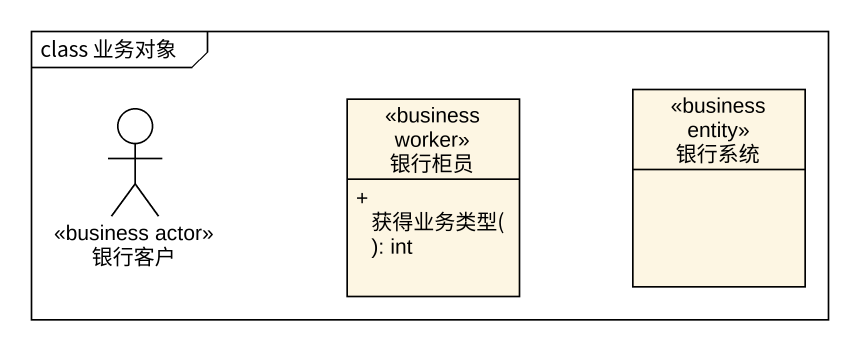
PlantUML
@startuml
mainframe class 业务对象
allowmixing
hide circle
hide empty members
skinparam classAttributeIconSize 0
class 银行柜员 <<business worker>> {
  + 获得业务类型(): int
}
class 银行系统 <<business entity>>
actor 银行客户 <<business actor>>
@enduml
